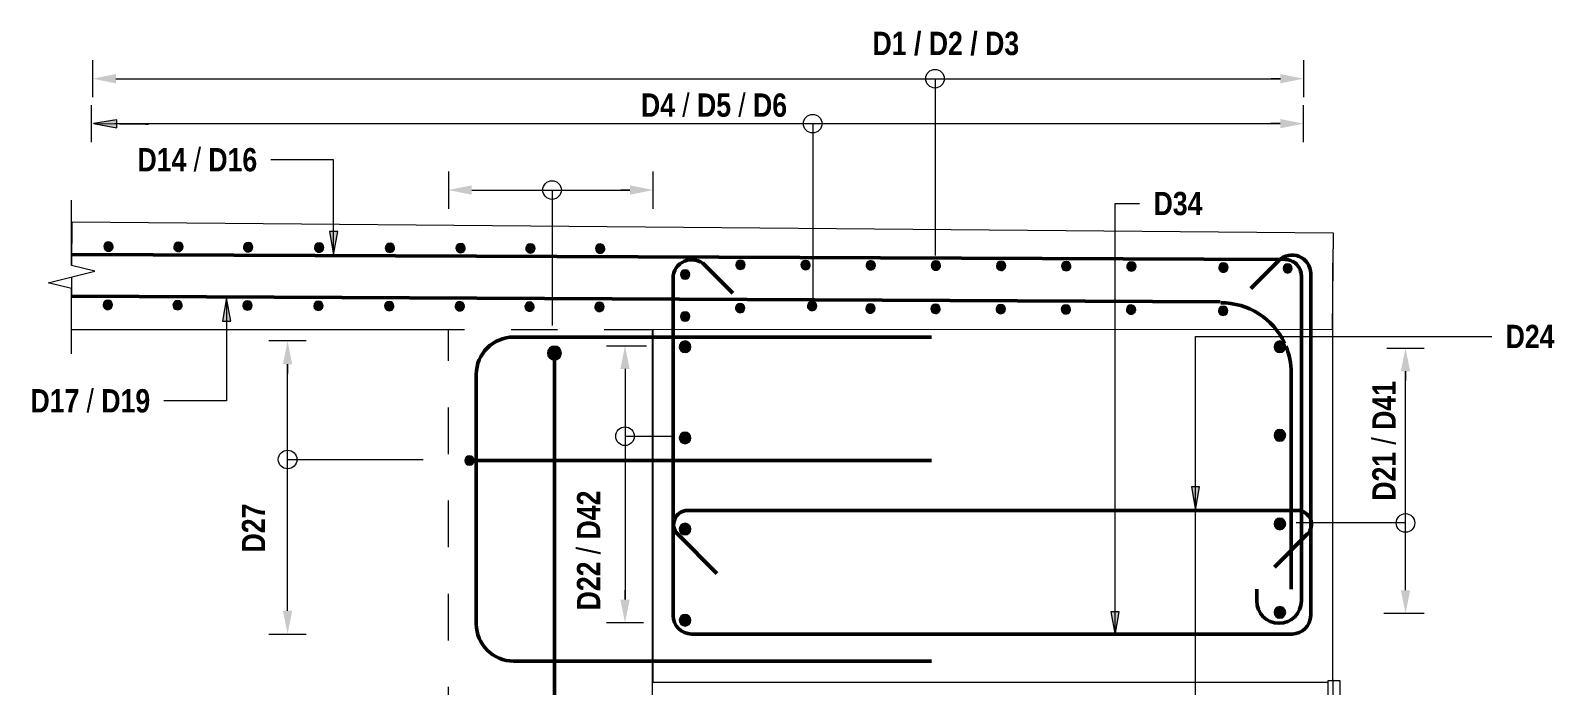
# Model space of a CAD drawing. Header units: metres. Extents: x -310.1 to -283, y 2.7 to 23.5.
# Drawn here: x -310.074 to -306.8, y 20.822 to 22.228 of the extents above; entities that cross this region are included whole.
import ezdxf

# ---------------------------------------------------------------- set-up
doc = ezdxf.new("R2010")
doc.units = ezdxf.units.M
doc.linetypes.add('JacobsDash', pattern=[0.0045, 0.003, -0.0015])
for name, color, linetype, lineweight in [('A-ANNO-NOTE', 7, 'Continuous', 9), ('A-DETL', 7, 'Continuous', 13), ('A-DETL-GENF', 7, 'Continuous', 9), ('A-FLOR', 7, 'Continuous', 50), ('A-FLOR-HDLN', 7, 'JacobsDash', 18), ('G-ANNO-TEXT', 7, 'Continuous', 9), ('S-BEAM', 7, 'Continuous', 50), ('S-BEAM-HDLN', 7, 'JacobsDash', 18)]:
    doc.layers.add(name, color=color, linetype=linetype, lineweight=lineweight)
doc.styles.add('Arial Narrow', font='ARIALN.TTF', dxfattribs={"height": 0.05})
doc.styles.add('Arial Narrow_B', font='ARIALNB.TTF', dxfattribs={"height": 0.05})

# ---------------------------------------------------------------- blocks, each defined once
blk = doc.blocks.new('B_Det_Reinf_Bar Section_2D - Reo Dot_Scale 20_Cog End-6632169-DRG-2873134 SECTION 3')
at = {"layer": 'A-DETL-GENF'}
blk.add_hatch(color=256, dxfattribs=at).paths.add_polyline_path([(-308.8518, 21.6245), (-308.8492, 21.6248), (-308.8468, 21.6258), (-308.8447, 21.6273), (-308.8431, 21.6294), (-308.8421, 21.6318), (-308.8417, 21.6344), (-308.842, 21.637), (-308.843, 21.6394), (-308.8445, 21.6415), (-308.8466, 21.6431), (-308.849, 21.6441), (-308.8516, 21.6445), (-308.8542, 21.6442), (-308.8566, 21.6432), (-308.8587, 21.6417), (-308.8603, 21.6396), (-308.8613, 21.6372), (-308.8617, 21.6346), (-308.8614, 21.632), (-308.8604, 21.6296), (-308.8589, 21.6275), (-308.8568, 21.6259), (-308.8544, 21.6249)])
for start, end in [(359.2541, 179.2541), (179.2541, 359.2541)]:
    blk.add_arc((-308.8517, 21.6345), 0.01, start, end, dxfattribs=at)
blk = doc.blocks.new('B_Det_Reinf_Bar Section_2D - Reo Dot_Scale 20_Cog End-V1-DRG-2873134 SECTION 3')
at = {"layer": 'A-DETL-GENF'}
blk.add_hatch(color=256, dxfattribs=at).paths.add_polyline_path([(-309.7566, 21.7532), (-309.754, 21.7535), (-309.7516, 21.7544), (-309.7495, 21.756), (-309.7479, 21.758), (-309.7469, 21.7604), (-309.7465, 21.7633), (-309.7468, 21.7656), (-309.7478, 21.768), (-309.7493, 21.7701), (-309.7514, 21.7718), (-309.7538, 21.7728), (-309.7564, 21.7732), (-309.759, 21.7729), (-309.7614, 21.7719), (-309.7635, 21.7703), (-309.7651, 21.7683), (-309.7661, 21.7659), (-309.7665, 21.7633), (-309.7662, 21.7607), (-309.7652, 21.7583), (-309.7637, 21.7562), (-309.7616, 21.7546), (-309.7592, 21.7535)])
for start, end in [(359.2541, 179.2541), (179.2541, 359.2541)]:
    blk.add_arc((-309.7565, 21.7632), 0.01, start, end, dxfattribs=at)
blk = doc.blocks.new('B_Det_Reinf_Bar Section_2D - Reo Dot_Scale 20_Cog End-V2-DRG-2873134 SECTION 3')
at = {"layer": 'A-DETL-GENF'}
blk.add_hatch(color=256, dxfattribs=at).paths.add_polyline_path([(-309.9066, 21.7538), (-309.904, 21.7541), (-309.9016, 21.755), (-309.8995, 21.7566), (-309.8979, 21.7587), (-309.8969, 21.7611), (-309.8965, 21.7636), (-309.8968, 21.7662), (-309.8978, 21.7687), (-309.8993, 21.7707), (-309.9014, 21.7724), (-309.9038, 21.7734), (-309.9064, 21.7738), (-309.909, 21.7735), (-309.9114, 21.7725), (-309.9135, 21.7709), (-309.9151, 21.7689), (-309.9161, 21.7665), (-309.9164, 21.7633), (-309.9162, 21.7613), (-309.9152, 21.7589), (-309.9137, 21.7568), (-309.9116, 21.7552), (-309.9092, 21.7541)])
for start, end in [(359.2541, 179.2541), (179.2541, 359.2541)]:
    blk.add_arc((-309.9065, 21.7638), 0.01, start, end, dxfattribs=at)
blk = doc.blocks.new('T2D-REO-LL - T2D-REO-LL-7586792-DRG-2873134 SECTION 3')
at = {"layer": 'A-DETL-GENF', "lineweight": 50}
for p, q in [((-309.0363, 21.5696), (-308.1385, 21.5696)), ((-309.1163, 21.4896), (-309.1163, 20.954)), ((-309.0363, 20.874), (-308.1385, 20.874))]:
    blk.add_line(p, q, dxfattribs=at)
for centre, start, end in [((-309.0363, 21.4896), 90, 180), ((-309.0363, 20.954), 180, 270)]:
    blk.add_arc(centre, 0.08, start, end, dxfattribs=at)
blk = doc.blocks.new('CS_DET_BreakLine_ViewScale - Std Break-6679940-DRG-2873134 SECTION 3')
at = {"layer": 'A-DETL-GENF'}
for p, q in [((-309.9863, 21.7236), (-309.9863, 21.8636)), ((-309.9363, 21.7111), (-309.9863, 21.7236)), ((-310.0363, 21.6861), (-309.9363, 21.7111)), ((-309.9863, 21.6736), (-310.0363, 21.6861)), ((-309.9863, 21.5336), (-309.9863, 21.6736))]:
    blk.add_line(p, q, dxfattribs=at)
blk = doc.blocks.new('T2DExtentArrowReinf_v1 - Extent-8723567-DRG-2873134 SECTION 3')
at = {"layer": 'A-DETL-GENF'}
for p, q in [((-309.9407, 22.1343), (-309.9407, 22.1143)), ((-309.8907, 22.1243), (-307.3885, 22.1243)), ((-308.1307, 22.1243), (-308.1307, 21.7449)), ((-307.3385, 22.0904), (-307.3385, 22.1243))]:
    blk.add_line(p, q, dxfattribs=at)
blk = doc.blocks.new('T2DExtentArrowReinf_v1 - Extent-8723515-DRG-2873134 SECTION 3')
at = {"layer": 'A-DETL-GENF'}
for p, q in [((-309.9439, 22.0378), (-309.9439, 22.0178)), ((-309.8939, 22.0278), (-307.3889, 22.0278)), ((-308.3935, 22.0278), (-308.3935, 21.6521)), ((-307.3389, 21.994), (-307.3389, 22.0278))]:
    blk.add_line(p, q, dxfattribs=at)
blk = doc.blocks.new('Repeating Detail - Reo Dot_Scale 25_Section-1695670-DRG-2873134 SECTION 3')
at = {"layer": 'A-DETL-GENF'}
for points in [[(-308.6678, 21.5363), (-308.6645, 21.5368), (-308.6615, 21.538), (-308.6589, 21.54), (-308.6569, 21.5426), (-308.6557, 21.5456), (-308.6553, 21.5488), (-308.6557, 21.5521), (-308.6569, 21.5551), (-308.6589, 21.5577), (-308.6615, 21.5597), (-308.6645, 21.5609), (-308.6678, 21.5613), (-308.671, 21.5609), (-308.674, 21.5597), (-308.6766, 21.5577), (-308.6786, 21.5551), (-308.6798, 21.5521), (-308.6803, 21.5488), (-308.6798, 21.5456), (-308.6786, 21.5426), (-308.6766, 21.54), (-308.674, 21.538), (-308.671, 21.5368)], [(-308.6678, 21.3406), (-308.6645, 21.341), (-308.6615, 21.3423), (-308.6589, 21.3443), (-308.6569, 21.3469), (-308.6557, 21.3499), (-308.6553, 21.3531), (-308.6557, 21.3564), (-308.6569, 21.3594), (-308.6589, 21.362), (-308.6615, 21.3639), (-308.6645, 21.3652), (-308.6678, 21.3656), (-308.671, 21.3652), (-308.674, 21.3639), (-308.6766, 21.362), (-308.6786, 21.3594), (-308.6798, 21.3564), (-308.6803, 21.3531), (-308.6798, 21.3499), (-308.6786, 21.3469), (-308.6766, 21.3443), (-308.674, 21.3423), (-308.671, 21.341)], [(-308.6678, 21.1449), (-308.6645, 21.1453), (-308.6615, 21.1466), (-308.6589, 21.1486), (-308.6569, 21.1512), (-308.6557, 21.1542), (-308.6553, 21.1574), (-308.6557, 21.1606), (-308.6569, 21.1637), (-308.6589, 21.1662), (-308.6615, 21.1682), (-308.6645, 21.1695), (-308.6678, 21.1699), (-308.671, 21.1695), (-308.674, 21.1682), (-308.6766, 21.1662), (-308.6786, 21.1637), (-308.6798, 21.1606), (-308.6803, 21.1574), (-308.6798, 21.1542), (-308.6786, 21.1512), (-308.6766, 21.1486), (-308.674, 21.1466), (-308.671, 21.1453)], [(-308.6678, 20.9492), (-308.6645, 20.9496), (-308.6613, 20.951), (-308.6589, 20.9529), (-308.6569, 20.9554), (-308.6557, 20.9585), (-308.6553, 20.9617), (-308.6557, 20.9649), (-308.6569, 20.9679), (-308.6589, 20.9705), (-308.6615, 20.9725), (-308.6645, 20.9738), (-308.6678, 20.9742), (-308.671, 20.9738), (-308.674, 20.9725), (-308.6766, 20.9705), (-308.6786, 20.9679), (-308.6798, 20.9649), (-308.6803, 20.9617), (-308.6798, 20.9585), (-308.6786, 20.9554), (-308.6766, 20.9529), (-308.674, 20.9509), (-308.671, 20.9496)]]:
    blk.add_hatch(color=256, dxfattribs=at).paths.add_polyline_path(points)
for centre, start, end in [((-308.6678, 21.5488), 0, 180), ((-308.6678, 21.5488), 180, 0), ((-308.6678, 21.3531), 0, 180), ((-308.6678, 21.3531), 180, 0), ((-308.6678, 21.1574), 0, 180), ((-308.6678, 21.1574), 180, 0), ((-308.6678, 20.9617), 0, 180), ((-308.6678, 20.9617), 180, 0)]:
    blk.add_arc(centre, 0.0125, start, end, dxfattribs=at)
blk = doc.blocks.new('Repeating Detail - Reo Dot_Scale 25_Section-V5-DRG-2873134 SECTION 3')
at = {"layer": 'A-DETL-GENF'}
for points in [[(-307.3897, 21.5363), (-307.3865, 21.5368), (-307.3835, 21.538), (-307.3809, 21.54), (-307.3789, 21.5426), (-307.3777, 21.5456), (-307.3772, 21.5488), (-307.3777, 21.5521), (-307.3789, 21.5551), (-307.3809, 21.5577), (-307.3835, 21.5597), (-307.3865, 21.5609), (-307.3897, 21.5613), (-307.393, 21.5609), (-307.396, 21.5597), (-307.3986, 21.5577), (-307.4006, 21.5551), (-307.4018, 21.5521), (-307.4022, 21.5488), (-307.4018, 21.5456), (-307.4006, 21.5426), (-307.3986, 21.54), (-307.396, 21.538), (-307.393, 21.5368)], [(-307.3897, 21.3463), (-307.3865, 21.3467), (-307.3835, 21.348), (-307.3809, 21.3499), (-307.3789, 21.3525), (-307.3777, 21.3555), (-307.3772, 21.3588), (-307.3777, 21.362), (-307.3789, 21.365), (-307.3809, 21.3676), (-307.3835, 21.3696), (-307.3865, 21.3708), (-307.3897, 21.3713), (-307.393, 21.3708), (-307.396, 21.3696), (-307.3986, 21.3676), (-307.4006, 21.365), (-307.4018, 21.362), (-307.4022, 21.3588), (-307.4018, 21.3555), (-307.4006, 21.3525), (-307.3986, 21.3499), (-307.396, 21.348), (-307.393, 21.3467)], [(-307.3897, 21.1562), (-307.3865, 21.1566), (-307.3835, 21.1579), (-307.3809, 21.1599), (-307.3789, 21.1625), (-307.3777, 21.1655), (-307.3772, 21.1687), (-307.3779, 21.1726), (-307.3789, 21.175), (-307.3809, 21.1776), (-307.3835, 21.1795), (-307.3865, 21.1808), (-307.3897, 21.1812), (-307.393, 21.1808), (-307.396, 21.1795), (-307.3986, 21.1776), (-307.4006, 21.175), (-307.4018, 21.172), (-307.4022, 21.1687), (-307.4018, 21.1655), (-307.4006, 21.1625), (-307.3986, 21.1599), (-307.396, 21.1579), (-307.393, 21.1566)], [(-307.3897, 20.9662), (-307.3865, 20.9666), (-307.3835, 20.9678), (-307.3809, 20.9698), (-307.3789, 20.9724), (-307.3777, 20.9754), (-307.3772, 20.9787), (-307.3777, 20.9819), (-307.379, 20.985), (-307.3815, 20.9879), (-307.3835, 20.9895), (-307.3865, 20.9907), (-307.3897, 20.9912), (-307.393, 20.9907), (-307.396, 20.9895), (-307.3986, 20.9875), (-307.4006, 20.9849), (-307.4018, 20.9819), (-307.4022, 20.9787), (-307.4018, 20.9754), (-307.4006, 20.9724), (-307.3981, 20.9695), (-307.396, 20.9678), (-307.393, 20.9666)]]:
    blk.add_hatch(color=256, dxfattribs=at).paths.add_polyline_path(points)
for centre, start, end in [((-307.3897, 21.5488), 0, 180), ((-307.3897, 21.5488), 180, 0), ((-307.3897, 21.3588), 0, 180), ((-307.3897, 21.3588), 180, 0), ((-307.3897, 21.1687), 0, 180), ((-307.3897, 21.1687), 180, 0), ((-307.3897, 20.9787), 0, 180), ((-307.3897, 20.9787), 180, 0)]:
    blk.add_arc(centre, 0.0125, start, end, dxfattribs=at)
blk = doc.blocks.new('T2DExtentArrowReinf_v1 - Extent-6679932-DRG-2873134 SECTION 3')
at = {"layer": 'A-DETL-GENF'}
for p, q in [((-307.1536, 21.5462), (-307.1197, 21.5462)), ((-307.1197, 21.0262), (-307.1197, 21.4962)), ((-307.1197, 21.1706), (-307.3547, 21.1706)), ((-307.1097, 20.9762), (-307.166, 20.9762))]:
    blk.add_line(p, q, dxfattribs=at)
blk = doc.blocks.new('T2DExtentArrowReinf_v1 - Extent-6679952-DRG-2873134 SECTION 3')
at = {"layer": 'A-DETL-GENF'}
for p, q in [((-308.8068, 21.5512), (-308.7506, 21.5512)), ((-308.7968, 21.5012), (-308.7968, 21.0062)), ((-308.7968, 21.3568), (-308.6903, 21.3568)), ((-308.763, 20.9562), (-308.7968, 20.9562))]:
    blk.add_line(p, q, dxfattribs=at)
blk = doc.blocks.new('T2D-REO-LIG-LONG - Scale 50-6679961-DRG-2873134 SECTION 3')
at = {"layer": 'A-DETL-GENF'}
blk.add_hatch(color=256, dxfattribs=at).paths.add_polyline_path([(-308.9485, 21.5203), (-308.9446, 21.5208), (-308.941, 21.5223), (-308.9379, 21.5247), (-308.9355, 21.5278), (-308.934, 21.5315), (-308.9335, 21.5353), (-308.934, 21.5392), (-308.9355, 21.5428), (-308.9379, 21.5459), (-308.941, 21.5483), (-308.9446, 21.5498), (-308.9485, 21.5503), (-308.9524, 21.5498), (-308.956, 21.5483), (-308.9591, 21.5459), (-308.9615, 21.5428), (-308.963, 21.5392), (-308.9635, 21.5353), (-308.963, 21.5315), (-308.9615, 21.5278), (-308.9591, 21.5247), (-308.956, 21.5223), (-308.9524, 21.5208)])
at = {"layer": 'A-DETL-GENF', "lineweight": 50}
blk.add_line((-308.9485, 21.5203), (-308.9485, 20.3536), dxfattribs=at)
at = {"layer": 'A-DETL-GENF', "lineweight": 18}
for start, end in [(90, 270), (270, 90)]:
    blk.add_arc((-308.9485, 21.5353), 0.015, start, end, dxfattribs=at)
blk = doc.blocks.new('T2DExtentArrowReinf_v1 - Extent-6679963-DRG-2873134 SECTION 3')
at = {"layer": 'A-DETL-GENF'}
for p, q in [((-309.1761, 21.8953), (-309.1761, 21.8753)), ((-309.1261, 21.8853), (-308.7861, 21.8853)), ((-308.9535, 21.8853), (-308.9535, 21.5943)), ((-308.7361, 21.8514), (-308.7361, 21.8853))]:
    blk.add_line(p, q, dxfattribs=at)
blk = doc.blocks.new('T2DExtentArrowReinf_v1 - Extent-7585942-DRG-2873134 SECTION 3')
at = {"layer": 'A-DETL-GENF'}
for p, q in [((-309.4879, 21.5613), (-309.5218, 21.5613)), ((-309.5218, 20.9822), (-309.5218, 21.5113)), ((-309.5218, 21.3069), (-309.2308, 21.3069)), ((-309.5318, 20.9322), (-309.5118, 20.9322))]:
    blk.add_line(p, q, dxfattribs=at)
blk = doc.blocks.new('CS_DET_Rebar Combined - Multiple Bar-7585858-DRG-2873134 SECTION 3')
at = {"layer": 'A-DETL-GENF'}
blk.add_hatch(color=256, dxfattribs=at).paths.add_polyline_path([(-309.1311, 21.2945), (-309.1285, 21.2948), (-309.1261, 21.2958), (-309.124, 21.2974), (-309.1224, 21.2995), (-309.1214, 21.3019), (-309.1211, 21.3045), (-309.1214, 21.3071), (-309.1224, 21.3095), (-309.124, 21.3116), (-309.1261, 21.3131), (-309.1285, 21.3141), (-309.1311, 21.3145), (-309.1336, 21.3141), (-309.1361, 21.3131), (-309.1381, 21.3116), (-309.1397, 21.3095), (-309.1407, 21.3071), (-309.1411, 21.3045), (-309.1407, 21.3019), (-309.1397, 21.2995), (-309.1381, 21.2974), (-309.1361, 21.2958), (-309.1336, 21.2948)])
at = {"layer": 'A-DETL-GENF', "lineweight": 50}
blk.add_line((-309.1211, 21.3045), (-308.1385, 21.3045), dxfattribs=at)
at = {"layer": 'A-DETL-GENF'}
for start, end in [(0, 180), (180, 0)]:
    blk.add_arc((-309.1311, 21.3045), 0.01, start, end, dxfattribs=at)

msp = doc.modelspace()

# ---------------------------------------------------------------- hatches: boundary and pattern name
at = {"layer": 'A-ANNO-NOTE'}
for points in [[(-309.8907, 22.1143), (-309.8907, 22.1343), (-309.9407, 22.1243)], [(-307.3885, 22.1143), (-307.3385, 22.1243), (-307.3885, 22.1343)], [(-309.8939, 22.0178), (-309.8939, 22.0378), (-309.9439, 22.0278)], [(-307.3889, 22.0178), (-307.3389, 22.0278), (-307.3889, 22.0378)], [(-309.1261, 21.8753), (-309.1261, 21.8953), (-309.1761, 21.8853)], [(-308.7861, 21.8753), (-308.7361, 21.8853), (-308.7861, 21.8953)], [(-309.5118, 21.5113), (-309.5218, 21.5613), (-309.5318, 21.5113)], [(-308.7868, 21.5012), (-308.7968, 21.5512), (-308.8068, 21.5012), (-308.7983, 21.5012)], [(-307.1097, 21.4962), (-307.1197, 21.5462), (-307.1297, 21.4962), (-307.1161, 21.4962)], [(-307.1197, 20.9762), (-307.1097, 21.0262), (-307.1297, 21.0262)], [(-308.7968, 20.9562), (-308.7868, 21.0062), (-308.8068, 21.0062), (-308.7983, 20.9639)], [(-309.5218, 20.9322), (-309.5118, 20.9822), (-309.5318, 20.9822)]]:
    msp.add_hatch(color=256, dxfattribs=at).paths.add_polyline_path(points)
at = {"layer": 'G-ANNO-TEXT'}
for points in [[(-309.9386, 22.028), (-309.8888, 22.0185), (-309.8885, 22.0361)], [(-309.4229, 21.7461), (-309.414, 21.7961), (-309.4317, 21.7961)], [(-309.6529, 21.654), (-309.6617, 21.604), (-309.644, 21.604)], [(-307.5711, 21.1984), (-307.5623, 21.2484), (-307.5799, 21.2484)], [(-307.7439, 20.9297), (-307.7351, 20.9797), (-307.7527, 20.9797)]]:
    msp.add_hatch(color=256, dxfattribs=at).paths.add_polyline_path(points)

# ---------------------------------------------------------------- linework, layer by layer
at = {"layer": 'A-ANNO-NOTE'}
for p, q in [((-309.9407, 22.1643), (-309.9407, 22.0843)), ((-307.3385, 22.0843), (-307.3385, 22.1643)), ((-309.8907, 22.1243), (-309.8707, 22.1243)), ((-307.3885, 22.1243), (-307.4085, 22.1243)), ((-309.9439, 22.0678), (-309.9439, 21.9878)), ((-307.3389, 21.9878), (-307.3389, 22.0678)), ((-309.8939, 22.0278), (-309.8739, 22.0278)), ((-307.3889, 22.0278), (-307.4089, 22.0278)), ((-309.1761, 21.9253), (-309.1761, 21.8453)), ((-308.7361, 21.8453), (-308.7361, 21.9253)), ((-309.1261, 21.8853), (-309.1061, 21.8853)), ((-308.7861, 21.8853), (-308.8061, 21.8853)), ((-309.4818, 21.5613), (-309.5618, 21.5613)), ((-308.8368, 21.5512), (-308.7568, 21.5512)), ((-307.1597, 21.5462), (-307.0797, 21.5462)), ((-309.5218, 21.5113), (-309.5218, 21.4913)), ((-308.7968, 21.5012), (-308.7968, 21.4812)), ((-307.1197, 21.4962), (-307.1197, 21.4762)), ((-308.7968, 21.0062), (-308.7968, 21.0262)), ((-307.1197, 21.0262), (-307.1197, 21.0462)), ((-309.5218, 20.9822), (-309.5218, 21.0022)), ((-307.0797, 20.9762), (-307.1597, 20.9762)), ((-309.5618, 20.9322), (-309.4818, 20.9322)), ((-308.7568, 20.9562), (-308.8368, 20.9562))]:
    msp.add_line(p, q, dxfattribs=at)
for centre in [(-308.1307, 22.1243), (-308.3935, 22.0278), (-308.9535, 21.8853), (-308.7968, 21.3568), (-309.5218, 21.3069), (-307.1197, 21.1706)]:
    msp.add_circle(centre, 0.02, dxfattribs=at)
at = {"layer": 'A-DETL', "color": 7, "lineweight": 9, "true_color": 0xffffff}
for p, q in [((-309.9854, 21.7234), (-309.9847, 21.8171)), ((-309.9863, 21.6197), (-309.9856, 21.6988)), ((-307.2773, 21.5857), (-308.7415, 21.5854)), ((-307.2856, 20.8322), (-307.2606, 20.8322)), ((-307.2856, 20.454), (-307.2856, 20.8322)), ((-307.2606, 20.8322), (-307.2606, 20.454))]:
    msp.add_line(p, q, dxfattribs=at)
at = {"layer": 'A-DETL', "lineweight": 18}
for p, q in [((-309.9847, 21.8171), (-307.2755, 21.7933)), ((-307.2755, 21.7933), (-307.2773, 21.5857)), ((-309.1415, 21.5853), (-309.9863, 21.5851))]:
    msp.add_line(p, q, dxfattribs=at)
at = {"layer": 'A-DETL', "lineweight": 50}
for p, q in [((-307.3788, 21.736), (-309.9847, 21.7471)), ((-308.6252, 21.7241), (-308.5651, 21.664)), ((-307.3918, 21.7341), (-307.4519, 21.674)), ((-308.6935, 21.6958), (-308.6935, 20.9722)), ((-307.3435, 21.701), (-307.3435, 21.0034)), ((-307.3235, 21.7058), (-307.3235, 20.9722)), ((-307.5179, 21.645), (-309.9858, 21.6572)), ((-307.3655, 21.4932), (-307.3655, 21.0284)), ((-307.3519, 21.1975), (-308.6623, 21.1975)), ((-308.6836, 21.1463), (-308.5997, 21.0625)), ((-307.3307, 21.1463), (-307.4014, 21.0756)), ((-307.4395, 21.0284), (-307.4395, 21.0034)), ((-307.3635, 20.9322), (-308.6535, 20.9322))]:
    msp.add_line(p, q, dxfattribs=at)
at = {"layer": 'A-DETL', "linetype": 'JacobsDash', "lineweight": 18}
for p, q in [((-309.1761, 19.7186), (-309.1761, 21.5853)), ((-308.7415, 21.5854), (-309.1415, 21.5853)), ((-308.7385, 20.829), (-308.7385, 20.454)), ((-307.2761, 20.834), (-307.2761, 20.454))]:
    msp.add_line(p, q, dxfattribs=at)
at = {"layer": 'A-DETL', "lineweight": 50}
for centre, radius, start, end in [((-307.3635, 21.7058), 0.04, 0, 135), ((-308.6535, 21.6958), 0.04, 45, 180), ((-307.3785, 21.701), 0.035, 0, 90.5139), ((-307.5155, 21.4932), 0.15, 24.8061, 90.4742), ((-307.5155, 21.4932), 0.15, 0, 22.1787), ((-308.6623, 21.1675), 0.03, 90, 225), ((-307.3519, 21.1675), 0.03, 315, 90), ((-307.3915, 21.0034), 0.048, 180, 0), ((-308.6535, 20.9722), 0.04, 180, 270), ((-307.3635, 20.9722), 0.04, 270, 0)]:
    msp.add_arc(centre, radius, start, end, dxfattribs=at)
at = {"layer": 'A-FLOR', "lineweight": 13}
for p, q in [((-309.9847, 21.8154), (-309.9863, 21.8154)), ((-307.2761, 21.5921), (-307.2761, 21.7281)), ((-307.2773, 21.5921), (-307.2761, 21.5921))]:
    msp.add_line(p, q, dxfattribs=at)
at = {"layer": 'A-FLOR-HDLN', "lineweight": 13}
for p, q in [((-307.2767, 21.5921), (-307.2773, 21.5921)), ((-307.2765, 21.5921), (-307.2767, 21.5921))]:
    msp.add_line(p, q, dxfattribs=at)
at = {"layer": 'G-ANNO-TEXT'}
for p, q in [((-309.8885, 22.0361), (-309.9386, 22.028)), ((-309.9386, 22.028), (-309.8888, 22.0185)), ((-309.9386, 22.028), (-309.8271, 22.0265)), ((-309.8888, 22.0185), (-309.8885, 22.0361)), ((-309.8271, 22.0265), (-309.8205, 22.0264)), ((-309.5563, 21.9504), (-309.5576, 21.9504)), ((-309.4229, 21.9504), (-309.5563, 21.9504)), ((-309.4229, 21.7461), (-309.4229, 21.9504)), ((-307.7439, 21.8564), (-307.6911, 21.8564)), ((-307.7439, 20.9297), (-307.7439, 21.8564)), ((-309.414, 21.7961), (-309.4317, 21.7961)), ((-309.4317, 21.7961), (-309.4229, 21.7461)), ((-309.4229, 21.7461), (-309.414, 21.7961)), ((-309.6529, 21.654), (-309.6617, 21.604)), ((-309.644, 21.604), (-309.6529, 21.654)), ((-309.6529, 21.654), (-309.6529, 21.4329)), ((-309.6617, 21.604), (-309.644, 21.604)), ((-307.5711, 21.571), (-306.9346, 21.571)), ((-307.5711, 21.1984), (-307.5711, 21.571)), ((-307.5711, 21.571), (-306.9346, 21.571)), ((-307.5711, 20.3764), (-307.5711, 21.571)), ((-309.6529, 21.4329), (-309.7877, 21.4329)), ((-307.5623, 21.2484), (-307.5799, 21.2484)), ((-307.5799, 21.2484), (-307.5711, 21.1984)), ((-307.5711, 21.1984), (-307.5623, 21.2484)), ((-307.7351, 20.9797), (-307.7527, 20.9797)), ((-307.7527, 20.9797), (-307.7439, 20.9297)), ((-307.7439, 20.9297), (-307.7351, 20.9797))]:
    msp.add_line(p, q, dxfattribs=at)
at = {"layer": 'S-BEAM', "lineweight": 13}
for p, q in [((-307.2761, 21.615), (-307.2771, 21.615)), ((-307.2761, 20.8322), (-307.2761, 21.615)), ((-308.738, 20.829), (-308.738, 21.5854)), ((-308.7373, 21.5854), (-308.7373, 20.829)), ((-308.738, 20.829), (-308.7373, 20.829)), ((-308.7373, 20.829), (-307.2856, 20.829))]:
    msp.add_line(p, q, dxfattribs=at)
at = {"layer": 'S-BEAM-HDLN', "lineweight": 13}
for p, q in [((-307.2771, 21.6149), (-307.2767, 21.6149)), ((-307.2767, 21.6149), (-307.2766, 21.615)), ((-307.2767, 21.6149), (-307.2767, 21.5922)), ((-307.2767, 21.5921), (-307.2767, 20.8322))]:
    msp.add_line(p, q, dxfattribs=at)

# ---------------------------------------------------------------- block references
at = {"layer": 'A-DETL-GENF'}
for name, p in [('T2DExtentArrowReinf_v1 - Extent-8723567-DRG-2873134 SECTION 3', (0, 0)), ('T2DExtentArrowReinf_v1 - Extent-8723515-DRG-2873134 SECTION 3', (0, 0)), ('T2DExtentArrowReinf_v1 - Extent-6679963-DRG-2873134 SECTION 3', (0, 0)), ('CS_DET_BreakLine_ViewScale - Std Break-6679940-DRG-2873134 SECTION 3', (0, 0)), ('B_Det_Reinf_Bar Section_2D - Reo Dot_Scale 20_Cog End-V2-DRG-2873134 SECTION 3', (0, 0)), ('B_Det_Reinf_Bar Section_2D - Reo Dot_Scale 20_Cog End-V1-DRG-2873134 SECTION 3', (0, 0)), ('B_Det_Reinf_Bar Section_2D - Reo Dot_Scale 20_Cog End-6632169-DRG-2873134 SECTION 3', (-0.7548, 0.1281)), ('B_Det_Reinf_Bar Section_2D - Reo Dot_Scale 20_Cog End-6632169-DRG-2873134 SECTION 3', (-0.6024, 0.1274)), ('B_Det_Reinf_Bar Section_2D - Reo Dot_Scale 20_Cog End-6632169-DRG-2873134 SECTION 3', (-0.4501, 0.1268)), ('B_Det_Reinf_Bar Section_2D - Reo Dot_Scale 20_Cog End-6632169-DRG-2873134 SECTION 3', (-0.2984, 0.1262)), ('B_Det_Reinf_Bar Section_2D - Reo Dot_Scale 20_Cog End-6632169-DRG-2873134 SECTION 3', (-0.1484, 0.1256)), ('B_Det_Reinf_Bar Section_2D - Reo Dot_Scale 20_Cog End-6632169-DRG-2873134 SECTION 3', (0.0016, 0.125)), ('B_Det_Reinf_Bar Section_2D - Reo Dot_Scale 20_Cog End-6632169-DRG-2873134 SECTION 3', (0.3029, 0.0904)), ('B_Det_Reinf_Bar Section_2D - Reo Dot_Scale 20_Cog End-6632169-DRG-2873134 SECTION 3', (0.4429, 0.0898)), ('B_Det_Reinf_Bar Section_2D - Reo Dot_Scale 20_Cog End-6632169-DRG-2873134 SECTION 3', (0.5829, 0.0892)), ('B_Det_Reinf_Bar Section_2D - Reo Dot_Scale 20_Cog End-6632169-DRG-2873134 SECTION 3', (0.7229, 0.0887)), ('B_Det_Reinf_Bar Section_2D - Reo Dot_Scale 20_Cog End-6632169-DRG-2873134 SECTION 3', (0.8629, 0.0881)), ('B_Det_Reinf_Bar Section_2D - Reo Dot_Scale 20_Cog End-6632169-DRG-2873134 SECTION 3', (1.0029, 0.0875)), ('B_Det_Reinf_Bar Section_2D - Reo Dot_Scale 20_Cog End-6632169-DRG-2873134 SECTION 3', (1.1429, 0.087)), ('B_Det_Reinf_Bar Section_2D - Reo Dot_Scale 20_Cog End-6632169-DRG-2873134 SECTION 3', (1.3407, 0.0844)), ('B_Det_Reinf_Bar Section_2D - Reo Dot_Scale 20_Cog End-6632169-DRG-2873134 SECTION 3', (-1.0564, 0.0043)), ('B_Det_Reinf_Bar Section_2D - Reo Dot_Scale 20_Cog End-6632169-DRG-2873134 SECTION 3', (-0.9064, 0.0037)), ('B_Det_Reinf_Bar Section_2D - Reo Dot_Scale 20_Cog End-6632169-DRG-2873134 SECTION 3', (-0.7564, 0.0031)), ('B_Det_Reinf_Bar Section_2D - Reo Dot_Scale 20_Cog End-6632169-DRG-2873134 SECTION 3', (-0.604, 0.0024)), ('B_Det_Reinf_Bar Section_2D - Reo Dot_Scale 20_Cog End-6632169-DRG-2873134 SECTION 3', (-0.4517, 0.0018)), ('B_Det_Reinf_Bar Section_2D - Reo Dot_Scale 20_Cog End-6632169-DRG-2873134 SECTION 3', (-0.3, 0.0012)), ('B_Det_Reinf_Bar Section_2D - Reo Dot_Scale 20_Cog End-6632169-DRG-2873134 SECTION 3', (0.4568, 0.0018)), ('B_Det_Reinf_Bar Section_2D - Reo Dot_Scale 20_Cog End-6632169-DRG-2873134 SECTION 3', (-0.15, 0.0006)), ('B_Det_Reinf_Bar Section_2D - Reo Dot_Scale 20_Cog End-6632169-DRG-2873134 SECTION 3', (0, 0)), ('B_Det_Reinf_Bar Section_2D - Reo Dot_Scale 20_Cog End-6632169-DRG-2873134 SECTION 3', (0.3022, -0.0025)), ('B_Det_Reinf_Bar Section_2D - Reo Dot_Scale 20_Cog End-6632169-DRG-2873134 SECTION 3', (0.5822, -0.0036)), ('B_Det_Reinf_Bar Section_2D - Reo Dot_Scale 20_Cog End-6632169-DRG-2873134 SECTION 3', (0.7222, -0.0042)), ('B_Det_Reinf_Bar Section_2D - Reo Dot_Scale 20_Cog End-6632169-DRG-2873134 SECTION 3', (0.8622, -0.0047)), ('B_Det_Reinf_Bar Section_2D - Reo Dot_Scale 20_Cog End-6632169-DRG-2873134 SECTION 3', (1.0022, -0.0053)), ('B_Det_Reinf_Bar Section_2D - Reo Dot_Scale 20_Cog End-6632169-DRG-2873134 SECTION 3', (1.1422, -0.0059)), ('B_Det_Reinf_Bar Section_2D - Reo Dot_Scale 20_Cog End-6632169-DRG-2873134 SECTION 3', (1.34, -0.0084)), ('T2DExtentArrowReinf_v1 - Extent-7585942-DRG-2873134 SECTION 3', (0, 0)), ('T2D-REO-LL - T2D-REO-LL-7586792-DRG-2873134 SECTION 3', (0, 0)), ('T2D-REO-LIG-LONG - Scale 50-6679961-DRG-2873134 SECTION 3', (0, 0)), ('T2DExtentArrowReinf_v1 - Extent-6679952-DRG-2873134 SECTION 3', (0, 0)), ('Repeating Detail - Reo Dot_Scale 25_Section-1695670-DRG-2873134 SECTION 3', (0, 0)), ('Repeating Detail - Reo Dot_Scale 25_Section-V5-DRG-2873134 SECTION 3', (0, 0)), ('T2DExtentArrowReinf_v1 - Extent-6679932-DRG-2873134 SECTION 3', (0, 0)), ('CS_DET_Rebar Combined - Multiple Bar-7585858-DRG-2873134 SECTION 3', (0, 0))]:
    msp.add_blockref(name, p, dxfattribs=at)
at = {"layer": 'A-DETL-GENF', "rotation": 0.745886422923798}
for p in [(0.4394, 4.092), (1.7342, 4.1051), (0.4394, 4.002)]:
    msp.add_blockref('B_Det_Reinf_Bar Section_2D - Reo Dot_Scale 20_Cog End-6632169-DRG-2873134 SECTION 3', p, dxfattribs=at)

# ---------------------------------------------------------------- texts
at = {"layer": 'G-ANNO-TEXT', "char_height": 0.05, "attachment_point": 1, "style": 'Arial Narrow_B', "bg_fill": 3, "box_fill_scale": 1, "bg_fill_color": 256, "bg_fill_transparency": 0}
for s, insert in [('D1 / D2 / D3', (-308.265, 22.2251)), ('D24', (-306.9046, 21.596)), ('D17 ', (-310.0743, 21.4579))]:
    msp.add_mtext(s, dxfattribs=dict(at, insert=insert))
at = {"layer": 'G-ANNO-TEXT', "insert": (-309.6201, 21.1072), "char_height": 0.05, "attachment_point": 1, "rotation": 90, "style": 'Arial Narrow_B', "bg_fill": 3, "box_fill_scale": 1, "bg_fill_color": 256, "bg_fill_transparency": 0}
msp.add_mtext('D27', dxfattribs=at)

# ---------------------------------------------------------------- next in the draw order: texts
at = {"layer": 'G-ANNO-TEXT', "char_height": 0.05, "attachment_point": 1, "bg_fill": 3, "box_fill_scale": 1, "bg_fill_color": 256, "bg_fill_transparency": 0}
for s, insert, style in [('D4 ', (-308.7625, 22.0926), 'Arial Narrow_B'), ('D14', (-309.8443, 21.9754), 'Arial Narrow_B'), ('D34', (-307.6611, 21.8814), 'Arial Narrow_B'), ('/', (-309.9539, 21.4579), 'Arial Narrow')]:
    msp.add_mtext(s, dxfattribs=dict(at, insert=insert, style=style))
at = {"layer": 'G-ANNO-TEXT', "char_height": 0.05, "attachment_point": 1, "rotation": 90, "style": 'Arial Narrow_B', "bg_fill": 3, "box_fill_scale": 1, "bg_fill_color": 256, "bg_fill_transparency": 0}
for s, insert in [('D21 ', (-307.1909, 21.2183)), ('D22 ', (-308.9, 20.9829))]:
    msp.add_mtext(s, dxfattribs=dict(at, insert=insert))

# ---------------------------------------------------------------- next in the draw order: texts
at = {"layer": 'G-ANNO-TEXT', "char_height": 0.05, "attachment_point": 1, "bg_fill": 3, "box_fill_scale": 1, "bg_fill_color": 256, "bg_fill_transparency": 0}
for s, insert, style in [('/', (-308.6739, 22.0926), 'Arial Narrow'), (' / ', (-309.7397, 21.9754), 'Arial Narrow'), (' D19', (-309.938, 21.4579), 'Arial Narrow_B')]:
    msp.add_mtext(s, dxfattribs=dict(at, insert=insert, style=style))
at = {"layer": 'G-ANNO-TEXT', "char_height": 0.05, "attachment_point": 1, "rotation": 90, "style": 'Arial Narrow', "bg_fill": 3, "box_fill_scale": 1, "bg_fill_color": 256, "bg_fill_transparency": 0}
for insert in [(-307.1909, 21.3387), (-308.9, 21.1033)]:
    msp.add_mtext('/', dxfattribs=dict(at, insert=insert))

# ---------------------------------------------------------------- next in the draw order: texts
at = {"layer": 'G-ANNO-TEXT', "char_height": 0.05, "attachment_point": 1, "style": 'Arial Narrow_B', "bg_fill": 3, "box_fill_scale": 1, "bg_fill_color": 256, "bg_fill_transparency": 0}
for s, insert in [(' D5 ', (-308.658, 22.0926)), ('D16', (-309.6921, 21.9754))]:
    msp.add_mtext(s, dxfattribs=dict(at, insert=insert))
at = {"layer": 'G-ANNO-TEXT', "char_height": 0.05, "attachment_point": 1, "rotation": 90, "style": 'Arial Narrow_B', "bg_fill": 3, "box_fill_scale": 1, "bg_fill_color": 256, "bg_fill_transparency": 0}
for s, insert in [(' D41', (-307.1909, 21.3546)), (' D42', (-308.9, 21.1192))]:
    msp.add_mtext(s, dxfattribs=dict(at, insert=insert))

# ---------------------------------------------------------------- next in the draw order: texts
at = {"layer": 'G-ANNO-TEXT', "insert": (-308.5535, 22.0926), "char_height": 0.05, "attachment_point": 1, "style": 'Arial Narrow', "bg_fill": 3, "box_fill_scale": 1, "bg_fill_color": 256, "bg_fill_transparency": 0}
msp.add_mtext('/', dxfattribs=at)

# ---------------------------------------------------------------- next in the draw order: texts
at = {"layer": 'G-ANNO-TEXT', "insert": (-308.5376, 22.0926), "char_height": 0.05, "attachment_point": 1, "style": 'Arial Narrow_B', "bg_fill": 3, "box_fill_scale": 1, "bg_fill_color": 256, "bg_fill_transparency": 0}
msp.add_mtext(' D6', dxfattribs=at)

doc.saveas('drawing.dxf')
